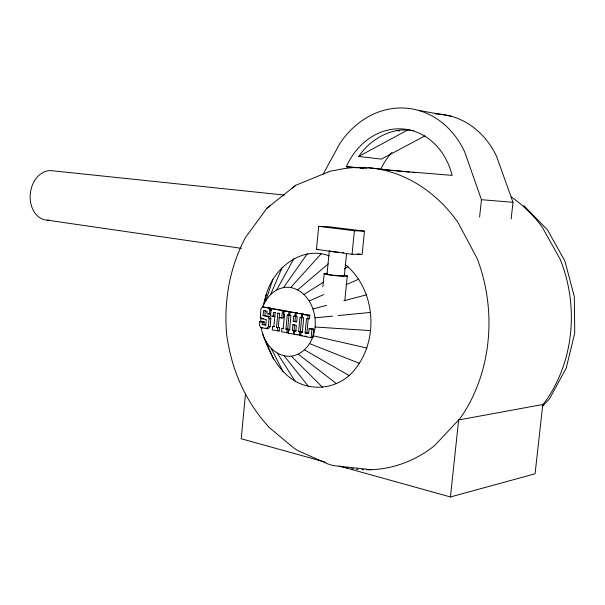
<?xml version="1.0" encoding="UTF-8"?>
<svg xmlns="http://www.w3.org/2000/svg" width="605" height="605" viewBox="0 0 605 605"><rect width="100%" height="100%" fill="white"/><g stroke="black" fill="none" stroke-linecap="round" stroke-linejoin="round"><path stroke-width="0.91" d="M245.456 393.847L241.244 438.746L325.18 462.099M264.226 321.981L259.795 321.565L259.454 325.225L260.997 327.781L267.932 328.696L270.125 326.526L270.874 318.601L269.535 316.354L263.062 315.553L263.523 310.607L267.085 311.265L266.85 313.7L269.52 314.199L269.898 310.229L268.567 308.074L262.63 306.985L261.027 308.527L260.279 316.476L261.602 318.699L266.291 319.599L265.761 325.263L262.207 324.567L262.441 322.072L264.226 321.981L263.992 324.469L262.207 324.567M264.839 315.47L265.308 310.531M266.155 328.802L268.348 326.624L269.096 318.691L267.758 316.445L263.062 315.553M280.909 317.549L279.139 317.64L283.533 318.041L284.244 310.546L271.206 308.558L270.503 316.007L274.874 316.415L273.142 316.09M273.097 316.498L273.483 312.46L275.146 312.77M274.352 326.496L272.575 326.594L272.258 330.012L279.185 330.92L279.518 327.502L276.508 327.365L277.846 313.269L279.616 313.186L278.277 327.26M275.252 312.377L273.808 326.836L272.575 326.594M277.415 331.033L277.74 327.607L279.518 327.502M281.756 318.132L282.474 310.63L284.244 310.546M283.707 328.318L281.938 328.424L281.612 331.865L288.608 332.78L286.861 332.44M283.616 310.834L290.627 311.719L283.616 310.834L283.291 314.282L284.539 314.509L283.185 328.674L281.938 328.424M288.766 331.064L288.933 329.339L285.915 329.203L287.277 315.024L290.294 315.167L287.277 315.024M286.838 332.901L287.163 329.453M288.524 315.25L288.857 311.794M285.915 329.203L287.685 329.097L289.039 314.933M290.09 329.566L288.328 329.68L287.995 333.128L293.266 334.172L293.599 330.708L295.361 330.595L292.336 330.459L292.888 324.741L294.65 324.635L294.106 330.345M290.022 312.014L297.07 312.898L290.022 312.014L289.689 315.47L290.945 315.704L289.583 329.922L288.328 329.68M296.246 313.156L303.339 314.048L296.246 313.156L295.913 316.627L297.184 316.861L296.684 322.041L293.213 321.384L293.705 316.218L296.737 316.362L293.705 316.218M294.975 316.453L295.308 312.982M293.213 321.384L294.975 321.285L295.474 316.128M299.513 334.936L301.282 335.291L294.212 334.361L294.544 330.89L296.306 330.776M298.59 331.684L299.967 317.375L302.999 317.527L301.729 317.285L300.345 331.57L298.59 331.684L301.623 331.82L300.345 331.57M299.528 335.412L299.861 331.933M301.245 317.617L301.577 314.131M301.033 332.16L302.311 332.41L303.695 318.071L302.417 317.837L302.75 314.343L309.889 315.243L309.548 318.737L306.501 318.593L305.109 332.962L308.641 333.65L309.125 328.659L313.708 329.09L312.883 337.582L311.129 337.711L300.693 335.639L301.033 332.16L302.787 332.047M307.794 318.835L308.126 315.334L309.889 315.243M305.109 332.962L306.871 332.841L308.263 318.502L309.548 318.737M316.46 249.366L318.699 226.361L328.908 226.777L364.46 231.14L362.13 254.433L352.049 254.304L316.46 249.366L318.321 249.404M311.129 337.711L311.953 329.203L313.708 329.09M322.881 286.702L324.167 273.573M327.048 273.876L329.301 250.833A8.765 0.507 5.5 0 0 339.405 252.361M344.381 275.714L346.574 253.533M344.895 300.057L347.278 276.016M352.049 254.304L354.386 230.755L364.46 231.14M479.591 217.097L481.444 199.695L464.738 152.052A88.466 74.922 -83.7 0 0 339.791 143.635L323.138 174.202M339.624 466.122L450.445 496.962L458.635 419.983L542.791 404.488L544.167 403.089A136.881 119.722 84.2 0 0 560.177 259.28L542.095 226.89A136.881 119.722 84.2 0 0 511.24 196.943M511.18 218.934L512.98 202.297L496.607 156.461A85.199 73.651 -83.2 0 0 435.01 113.869M542.791 404.488L535.077 473.791L450.445 496.962M264.982 300.594C269.225 271.766 299.581 244.571 329.279 255.907M261.231 327.252C262.963 342.15 275.124 357.6 291.33 356.194C305.336 354.099 313.829 340.214 315.122 327.01C316.687 310.607 308.096 291.202 290.733 287.504C277.884 285.53 266.525 295.543 262.873 307.295M262.714 334.149C269.263 352.254 277.763 370.82 295.006 381.074C312.165 391.034 334.308 388.599 349.176 375.569C379.811 346.665 377.754 290.937 345.145 264.461M262.736 307.272L266.26 294.242M265.89 300.496L272.787 279.51M270.76 294.242L282.195 267.342M276.787 289.803L293.932 258.554M283.594 287.496L307.295 253.79M366.645 469.79A151.326 125.243 85.6 0 0 434.511 445.688L460.087 418.441A151.326 125.243 85.6 0 0 477.126 258.464L457.993 222.443A151.326 125.243 85.6 0 0 335.979 170.217L330.353 171.132L295.732 185.289L266.956 208.211L245.615 237.281C229.779 266.918 223.805 300.609 226.588 333.983C231.095 367.522 243.77 398.362 266.139 423.961L268.809 427.183L293.796 447.957L298.068 450.695L327.653 463.884L333.06 465.585L371.334 469.707M424.952 135.883L381.248 159.115L358.727 156.453C370.494 138.938 391.98 126.566 413.404 130.703M290.733 287.504L321.429 253.487M542.284 406.598L549.552 398.74L566.212 368.158L574.727 333.083L574.319 296.715L564.926 261.058L547.563 230.013L523.801 205.587M297.713 289.863L328.273 263.84M266.956 208.211L270.526 205.375M291.534 188.624L295.732 185.289M304.05 294.438L323.736 281.968M344.215 269.006L348.147 266.518M358.727 156.453L407.906 129.856M309.284 300.935L323.796 294.552M345.992 284.781L358.795 279.139M313.042 308.921L326.624 305.336M343.829 300.791L366.471 294.816M315.039 317.822L332.621 316.113M338.172 315.568L370.562 312.414M300.693 335.639L302.455 335.518M294.212 334.361L297.743 334.588M268.348 326.624L270.125 326.526M260.997 327.781L262.782 327.676M261.602 318.699L263.387 318.608M269.096 318.691L270.874 318.601M267.758 316.445L269.535 316.354M269.898 310.229L271.675 310.153M268.567 308.074L270.344 308.005L271.229 309.435M262.63 306.985L270.344 308.005M315.122 327.01L370.744 330.61M392.199 170.459L452.109 175.374A67.631 57.256 -83.8 0 0 402.998 128.986A67.631 57.256 -83.8 0 0 346.332 166.7L366.925 168.387M380.969 169.544L382.836 169.695M386.58 169.997L390.331 170.307M481.444 199.695L512.98 202.297M346.332 166.7L357.336 167.857M360.081 168.152L363.749 168.538M284.244 195.06L51.395 170.663A24.85 18.868 -83.5 0 0 30.182 195.4A24.85 18.868 -83.5 0 0 49.02 220.144M368.415 167.767L409.426 172.145M412.224 172.448L415.015 172.743M318.699 226.361L354.386 230.755M357.585 253.805L360.315 254.183M47.379 220.175L241.342 248.33M396.653 130.529L399.421 130.945M418.509 110.397L451.247 116.251M271.206 308.558L282.474 310.63M302.75 314.343L308.126 315.334M277.846 313.269L279.525 313.579M268.628 313.617L270.412 313.95M294.975 321.285L296.715 321.618M292.888 324.741L296.359 325.407L295.807 331.139L294.544 330.89M309.125 328.659L311.953 329.203M259.795 321.565L262.441 322.072M263.992 324.469L265.761 324.817M287.685 329.097L288.933 329.339M306.871 332.841L308.633 333.189M276.508 327.365L277.74 327.607M292.336 330.459L293.599 330.708M265.353 328.182L267.932 328.696M277.468 330.58L279.185 330.92M305.064 336.032L306.796 336.38M311.144 337.235L312.883 337.582M313.284 335.828L366.978 348.041M309.669 343.64L359.597 363.393M304.542 349.894L349.176 375.569M298.28 354.167L336.546 383.736M291.33 356.194L322.647 387.412M284.184 355.853L308.482 386.466M277.332 353.207L295.006 381.074M271.214 348.465L283.095 371.72M266.238 341.961L273.46 359.09M266.087 341.28L266.676 344.033M260.785 316.672L260.831 321.989M343.542 252.656A8.765 0.507 5.5 0 1 342.279 252.58M363.817 469.737A151.326 125.243 85.6 0 1 361.934 469.661M358.16 469.397A151.326 125.243 85.6 0 1 356.277 469.223M353.456 468.883A151.326 125.243 85.6 0 1 351.581 468.618M347.86 467.99A151.326 125.243 85.6 0 1 346.007 467.627M343.247 467.03A151.326 125.243 85.6 0 1 341.424 466.584M344.646 275.109A11.669 0.885 5.6 0 1 343.353 276.228A11.669 0.885 5.6 0 1 327.154 274.564A11.669 0.885 5.6 0 1 327.653 273.369M343.625 275.298A8.75 0.665 5.6 0 1 335.979 275.494A8.75 0.665 5.6 0 1 327.577 273.762M380.643 169.43A65.136 56.28 -83.2 0 1 391.942 152.49"/></g></svg>
